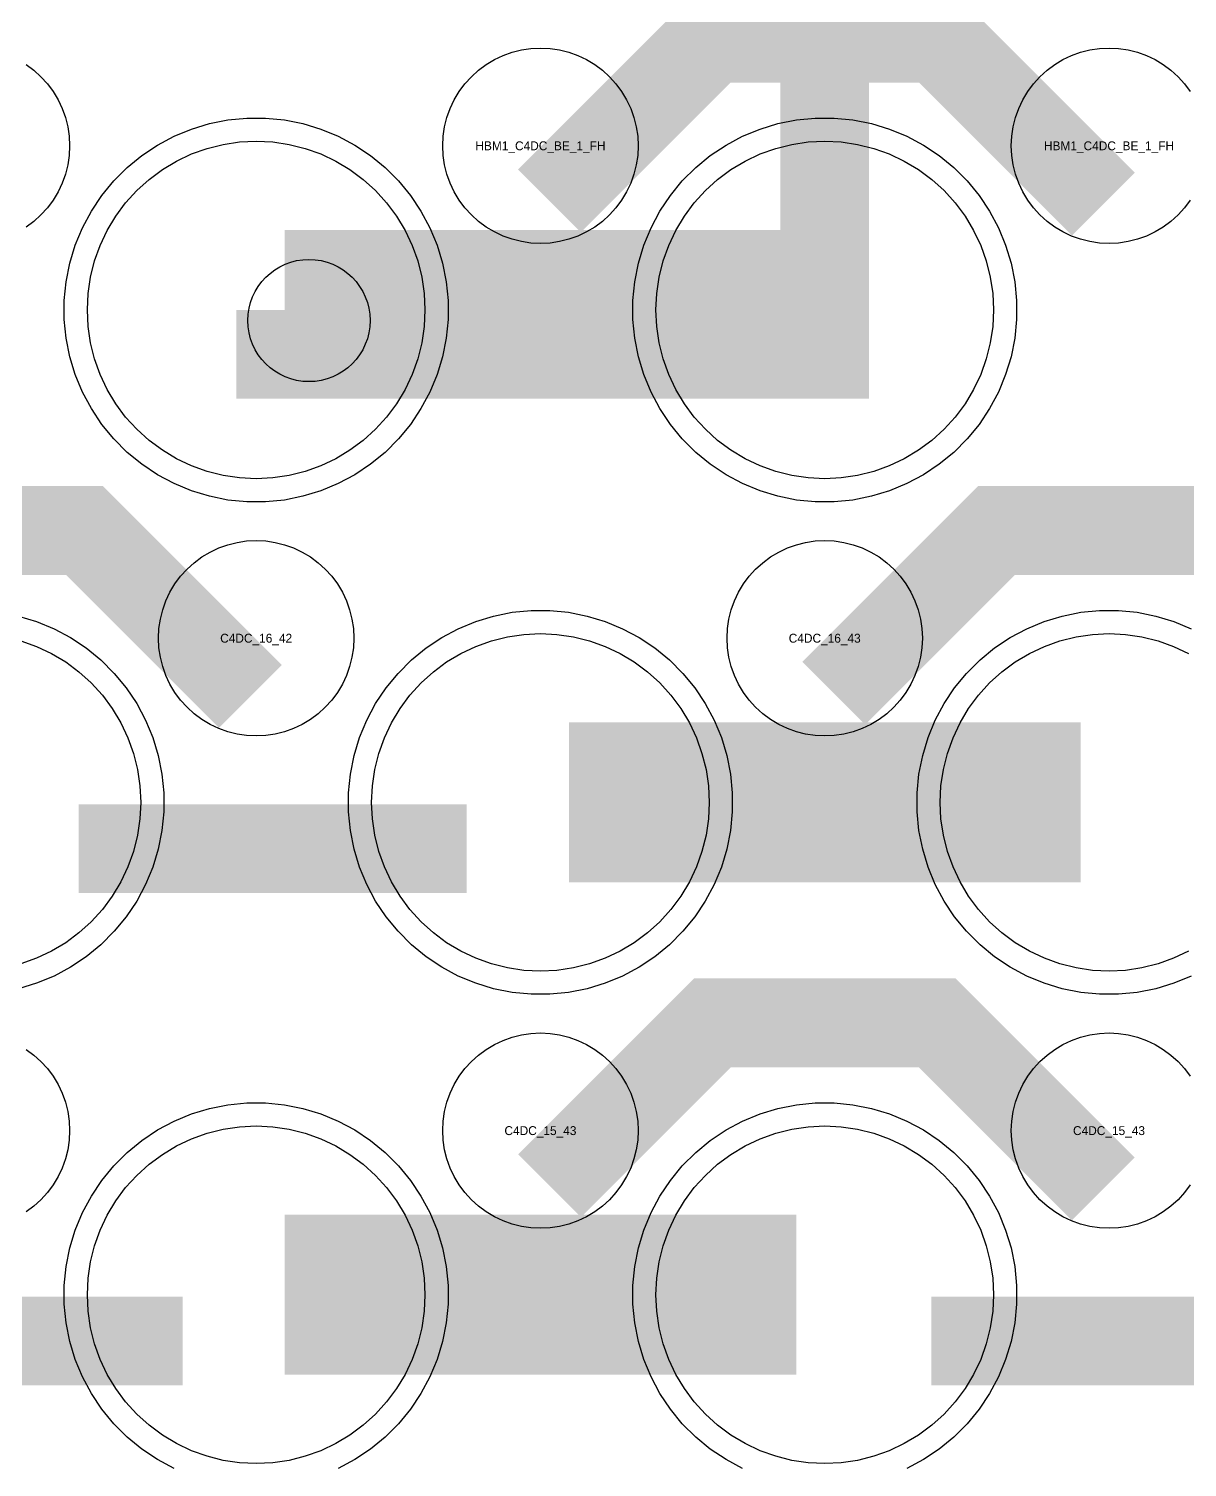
# Model space of a CAD drawing. Extents: x -11880 to 11880, y -14992 to 14992.
# Drawn here: x 1616 to 1942, y -12809.6 to -12404.9 of the extents above; entities that cross this region are included whole.
import ezdxf
from ezdxf.enums import TextEntityAlignment as Align

# ---------------------------------------------------------------- set-up
doc = ezdxf.new("R2010")
doc.units = 0
doc.header["$MEASUREMENT"] = 0
for name, color, linetype in [('GDS_775_DT_237', 138, 'CONTINUOUS'), ('RDL1_FS', 34, 'CONTINUOUS'), ('RDL_BS', 160, 'CONTINUOUS')]:
    doc.layers.add(name, color=color, linetype=linetype)

msp = doc.modelspace()

# ---------------------------------------------------------------- linework, layer by layer
at = {"layer": 'RDL1_FS'}
for points in [[(1680, -12531.484), (1675.343, -12531.255), (1670.732, -12530.571), (1666.209, -12529.439), (1661.819, -12527.867), (1657.605, -12525.875), (1653.605, -12523.477), (1649.86, -12520.699), (1646.406, -12517.569), (1643.276, -12514.115), (1640.498, -12510.37), (1638.1, -12506.37), (1636.108, -12502.156), (1634.536, -12497.766), (1633.404, -12493.243), (1632.72, -12488.632), (1632.491, -12483.975), (1632.72, -12479.318), (1633.404, -12474.707), (1634.536, -12470.184), (1636.108, -12465.794), (1638.1, -12461.58), (1640.498, -12457.58), (1643.276, -12453.835), (1646.406, -12450.381), (1649.86, -12447.251), (1653.605, -12444.473), (1657.605, -12442.075), (1661.819, -12440.083), (1666.209, -12438.511), (1670.732, -12437.379), (1675.343, -12436.695), (1680, -12436.466), (1684.657, -12436.695), (1689.268, -12437.379), (1693.791, -12438.511), (1698.181, -12440.083), (1702.395, -12442.075), (1706.395, -12444.473), (1710.14, -12447.251), (1713.594, -12450.381), (1716.724, -12453.835), (1719.502, -12457.58), (1721.9, -12461.58), (1723.892, -12465.794), (1725.464, -12470.184), (1726.596, -12474.707), (1727.28, -12479.318), (1727.509, -12483.975), (1727.28, -12488.632), (1726.596, -12493.243), (1725.464, -12497.766), (1723.892, -12502.156), (1721.9, -12506.37), (1719.502, -12510.37), (1716.724, -12514.115), (1713.594, -12517.569), (1710.14, -12520.699), (1706.395, -12523.477), (1702.395, -12525.875), (1698.181, -12527.867), (1693.791, -12529.439), (1689.268, -12530.571), (1684.657, -12531.255)], [(1840, -12531.484), (1835.343, -12531.255), (1830.732, -12530.571), (1826.209, -12529.439), (1821.819, -12527.867), (1817.605, -12525.875), (1813.605, -12523.477), (1809.86, -12520.699), (1806.406, -12517.569), (1803.276, -12514.115), (1800.498, -12510.37), (1798.1, -12506.37), (1796.108, -12502.156), (1794.536, -12497.766), (1793.404, -12493.243), (1792.72, -12488.632), (1792.491, -12483.975), (1792.72, -12479.318), (1793.404, -12474.707), (1794.536, -12470.184), (1796.108, -12465.794), (1798.1, -12461.58), (1800.498, -12457.58), (1803.276, -12453.835), (1806.406, -12450.381), (1809.86, -12447.251), (1813.605, -12444.473), (1817.605, -12442.075), (1821.819, -12440.083), (1826.209, -12438.511), (1830.732, -12437.379), (1835.343, -12436.695), (1840, -12436.466), (1844.657, -12436.695), (1849.268, -12437.379), (1853.791, -12438.511), (1858.181, -12440.083), (1862.395, -12442.075), (1866.395, -12444.473), (1870.14, -12447.251), (1873.594, -12450.381), (1876.724, -12453.835), (1879.502, -12457.58), (1881.9, -12461.58), (1883.892, -12465.794), (1885.464, -12470.184), (1886.596, -12474.707), (1887.28, -12479.318), (1887.509, -12483.975), (1887.28, -12488.632), (1886.596, -12493.243), (1885.464, -12497.766), (1883.892, -12502.156), (1881.9, -12506.37), (1879.502, -12510.37), (1876.724, -12514.115), (1873.594, -12517.569), (1870.14, -12520.699), (1866.395, -12523.477), (1862.395, -12525.875), (1858.181, -12527.867), (1853.791, -12529.439), (1849.268, -12530.571), (1844.657, -12531.255)]]:
    msp.add_lwpolyline(points, close=True, dxfattribs=at)
for points in [[(1688.002, -12483.975, 45, 45, 0), (1760.002, -12483.975, 45, 45, 0)], [(1760.002, -12483.975, 45, 45, 0), (1832.002, -12483.975, 45, 45, 0)]]:
    msp.add_lwpolyline(points, format="xyseb", dxfattribs=at)
at = {"layer": 'RDL1_FS', "color": 241, "true_color": 0xf7abae}
for points in [[(1760, -12670.049), (1755.343, -12669.82), (1750.732, -12669.136), (1746.209, -12668.004), (1741.819, -12666.432), (1737.605, -12664.44), (1733.605, -12662.042), (1729.86, -12659.264), (1726.406, -12656.134), (1723.276, -12652.68), (1720.498, -12648.935), (1718.1, -12644.935), (1716.108, -12640.721), (1714.536, -12636.331), (1713.404, -12631.808), (1712.72, -12627.197), (1712.491, -12622.54), (1712.72, -12617.883), (1713.404, -12613.272), (1714.536, -12608.749), (1716.108, -12604.359), (1718.1, -12600.145), (1720.498, -12596.145), (1723.276, -12592.4), (1726.406, -12588.946), (1729.86, -12585.816), (1733.605, -12583.038), (1737.605, -12580.64), (1741.819, -12578.648), (1746.209, -12577.076), (1750.732, -12575.944), (1755.343, -12575.26), (1760, -12575.031), (1764.657, -12575.26), (1769.268, -12575.944), (1773.791, -12577.076), (1778.181, -12578.648), (1782.395, -12580.64), (1786.395, -12583.038), (1790.14, -12585.816), (1793.594, -12588.946), (1796.724, -12592.4), (1799.502, -12596.145), (1801.9, -12600.145), (1803.892, -12604.359), (1805.464, -12608.749), (1806.596, -12613.272), (1807.28, -12617.883), (1807.509, -12622.54), (1807.28, -12627.197), (1806.596, -12631.808), (1805.464, -12636.331), (1803.892, -12640.721), (1801.9, -12644.935), (1799.502, -12648.935), (1796.724, -12652.68), (1793.594, -12656.134), (1790.14, -12659.264), (1786.395, -12662.042), (1782.395, -12664.44), (1778.181, -12666.432), (1773.791, -12668.004), (1769.268, -12669.136), (1764.657, -12669.82)], [(1680, -12808.614), (1675.343, -12808.385), (1670.732, -12807.701), (1666.209, -12806.569), (1661.819, -12804.997), (1657.605, -12803.005), (1653.605, -12800.607), (1649.86, -12797.829), (1646.406, -12794.699), (1643.276, -12791.245), (1640.498, -12787.5), (1638.1, -12783.5), (1636.108, -12779.286), (1634.536, -12774.896), (1633.404, -12770.373), (1632.72, -12765.762), (1632.491, -12761.105), (1632.72, -12756.448), (1633.404, -12751.837), (1634.536, -12747.314), (1636.108, -12742.924), (1638.1, -12738.71), (1640.498, -12734.71), (1643.276, -12730.965), (1646.406, -12727.511), (1649.86, -12724.381), (1653.605, -12721.603), (1657.605, -12719.205), (1661.819, -12717.213), (1666.209, -12715.641), (1670.732, -12714.509), (1675.343, -12713.825), (1680, -12713.596), (1684.657, -12713.825), (1689.268, -12714.509), (1693.791, -12715.641), (1698.181, -12717.213), (1702.395, -12719.205), (1706.395, -12721.603), (1710.14, -12724.381), (1713.594, -12727.511), (1716.724, -12730.965), (1719.502, -12734.71), (1721.9, -12738.71), (1723.892, -12742.924), (1725.464, -12747.314), (1726.596, -12751.837), (1727.28, -12756.448), (1727.509, -12761.105), (1727.28, -12765.762), (1726.596, -12770.373), (1725.464, -12774.896), (1723.892, -12779.286), (1721.9, -12783.5), (1719.502, -12787.5), (1716.724, -12791.245), (1713.594, -12794.699), (1710.14, -12797.829), (1706.395, -12800.607), (1702.395, -12803.005), (1698.181, -12804.997), (1693.791, -12806.569), (1689.268, -12807.701), (1684.657, -12808.385)], [(1840, -12808.614), (1835.343, -12808.385), (1830.732, -12807.701), (1826.209, -12806.569), (1821.819, -12804.997), (1817.605, -12803.005), (1813.605, -12800.607), (1809.86, -12797.829), (1806.406, -12794.699), (1803.276, -12791.245), (1800.498, -12787.5), (1798.1, -12783.5), (1796.108, -12779.286), (1794.536, -12774.896), (1793.404, -12770.373), (1792.72, -12765.762), (1792.491, -12761.105), (1792.72, -12756.448), (1793.404, -12751.837), (1794.536, -12747.314), (1796.108, -12742.924), (1798.1, -12738.71), (1800.498, -12734.71), (1803.276, -12730.965), (1806.406, -12727.511), (1809.86, -12724.381), (1813.605, -12721.603), (1817.605, -12719.205), (1821.819, -12717.213), (1826.209, -12715.641), (1830.732, -12714.509), (1835.343, -12713.825), (1840, -12713.596), (1844.657, -12713.825), (1849.268, -12714.509), (1853.791, -12715.641), (1858.181, -12717.213), (1862.395, -12719.205), (1866.395, -12721.603), (1870.14, -12724.381), (1873.594, -12727.511), (1876.724, -12730.965), (1879.502, -12734.71), (1881.9, -12738.71), (1883.892, -12742.924), (1885.464, -12747.314), (1886.596, -12751.837), (1887.28, -12756.448), (1887.509, -12761.105), (1887.28, -12765.762), (1886.596, -12770.373), (1885.464, -12774.896), (1883.892, -12779.286), (1881.9, -12783.5), (1879.502, -12787.5), (1876.724, -12791.245), (1873.594, -12794.699), (1870.14, -12797.829), (1866.395, -12800.607), (1862.395, -12803.005), (1858.181, -12804.997), (1853.791, -12806.569), (1849.268, -12807.701), (1844.657, -12808.385)]]:
    msp.add_lwpolyline(points, close=True, dxfattribs=at)
for points in [[(1942.395, -12664.44), (1938.181, -12666.432), (1933.791, -12668.004), (1929.268, -12669.136), (1924.657, -12669.82), (1920, -12670.049), (1915.343, -12669.82), (1910.732, -12669.136), (1906.209, -12668.004), (1901.819, -12666.432), (1897.605, -12664.44), (1893.605, -12662.042), (1889.86, -12659.264), (1886.406, -12656.134), (1883.276, -12652.68), (1880.498, -12648.935), (1878.1, -12644.935), (1876.108, -12640.721), (1874.536, -12636.331), (1873.404, -12631.808), (1872.72, -12627.197), (1872.491, -12622.54), (1872.72, -12617.883), (1873.404, -12613.272), (1874.536, -12608.749), (1876.108, -12604.359), (1878.1, -12600.145), (1880.498, -12596.145), (1883.276, -12592.4), (1886.406, -12588.946), (1889.86, -12585.816), (1893.605, -12583.038), (1897.605, -12580.64), (1901.819, -12578.648), (1906.209, -12577.076), (1910.732, -12575.944), (1915.343, -12575.26), (1920, -12575.031), (1924.657, -12575.26), (1929.268, -12575.944), (1933.791, -12577.076), (1938.181, -12578.648), (1942.395, -12580.64)], [(1613.791, -12577.076), (1618.181, -12578.648), (1622.395, -12580.64), (1626.395, -12583.038), (1630.14, -12585.816), (1633.594, -12588.946), (1636.724, -12592.4), (1639.502, -12596.145), (1641.9, -12600.145), (1643.892, -12604.359), (1645.464, -12608.749), (1646.596, -12613.272), (1647.28, -12617.883), (1647.509, -12622.54), (1647.28, -12627.197), (1646.596, -12631.808), (1645.464, -12636.331), (1643.892, -12640.721), (1641.9, -12644.935), (1639.502, -12648.935), (1636.724, -12652.68), (1633.594, -12656.134), (1630.14, -12659.264), (1626.395, -12662.042), (1622.395, -12664.44), (1618.181, -12666.432), (1613.791, -12668.004)]]:
    msp.add_lwpolyline(points, dxfattribs=at)
for points in [[(1768.002, -12622.54, 45, 45, 0), (1840.002, -12622.54, 45, 45, 0)], [(1840.002, -12622.54, 45, 45, 0), (1912.002, -12622.54, 45, 45, 0)], [(1688.002, -12761.105, 45, 45, 0), (1760.002, -12761.105, 45, 45, 0)], [(1760.002, -12761.105, 45, 45, 0), (1832.002, -12761.105, 45, 45, 0)]]:
    msp.add_lwpolyline(points, format="xyseb", dxfattribs=at)
at = {"layer": 'RDL1_FS'}
msp.add_circle((1694.863, -12486.955), 17.2, dxfattribs=at)
at = {"layer": 'RDL_BS'}
for points in [[(1840, -12508.975, 25, 25, 0), (1840, -12394.974, 25, 25, 0)], [(1762.562, -12453.289, 25, 25, 0), (1808.377, -12407.474, 25, 25, 0), (1841.93, -12407.474, 25, 25, 0)], [(1918.401, -12454.188, 25, 25, 0), (1871.687, -12407.474, 25, 25, 0), (1841.929, -12407.474, 25, 25, 0)], [(1674.397, -12496.475, 25, 25, 0), (1852.5, -12496.475, 25, 25, 0)], [(1678.401, -12592.753, 25, 25, 0), (1631.687, -12546.039, 25, 25, 0), (1601.929, -12546.039, 25, 25, 0)], [(1842.562, -12591.854, 25, 25, 0), (1888.377, -12546.039, 25, 25, 0), (1921.93, -12546.039, 25, 25, 0)], [(1998.401, -12592.753, 25, 25, 0), (1951.687, -12546.039, 25, 25, 0), (1921.929, -12546.039, 25, 25, 0)], [(1762.562, -12730.419, 25, 25, 0), (1808.377, -12684.604, 25, 25, 0), (1841.93, -12684.604, 25, 25, 0)], [(1918.401, -12731.318, 25, 25, 0), (1871.687, -12684.604, 25, 25, 0), (1841.929, -12684.604, 25, 25, 0)]]:
    msp.add_lwpolyline(points, format="xyseb", dxfattribs=at)
for points in [[(1760, -12465.281), (1757.307, -12465.149), (1754.635, -12464.753), (1752.016, -12464.096), (1749.481, -12463.189), (1747.044, -12462.037), (1744.72, -12460.644), (1742.557, -12459.041), (1740.558, -12457.229), (1738.746, -12455.23), (1737.143, -12453.067), (1735.75, -12450.743), (1734.598, -12448.306), (1733.691, -12445.771), (1733.034, -12443.152), (1732.638, -12440.48), (1732.506, -12437.787), (1732.638, -12435.094), (1733.034, -12432.422), (1733.691, -12429.803), (1734.598, -12427.268), (1735.75, -12424.831), (1737.143, -12422.507), (1738.746, -12420.344), (1740.558, -12418.345), (1742.557, -12416.533), (1744.72, -12414.93), (1747.044, -12413.537), (1749.481, -12412.385), (1752.016, -12411.478), (1754.635, -12410.821), (1757.307, -12410.425), (1760, -12410.293), (1762.693, -12410.425), (1765.365, -12410.821), (1767.984, -12411.478), (1770.519, -12412.385), (1772.956, -12413.537), (1775.28, -12414.93), (1777.443, -12416.533), (1779.442, -12418.345), (1781.254, -12420.344), (1782.857, -12422.507), (1784.25, -12424.831), (1785.402, -12427.268), (1786.309, -12429.803), (1786.966, -12432.422), (1787.362, -12435.094), (1787.494, -12437.787), (1787.362, -12440.48), (1786.966, -12443.152), (1786.309, -12445.771), (1785.402, -12448.306), (1784.25, -12450.743), (1782.857, -12453.067), (1781.254, -12455.23), (1779.442, -12457.229), (1777.443, -12459.041), (1775.28, -12460.644), (1772.956, -12462.037), (1770.519, -12463.189), (1767.984, -12464.096), (1765.365, -12464.753), (1762.693, -12465.149)], [(1677.356, -12537.975), (1672.062, -12537.458), (1666.835, -12536.412), (1661.795, -12534.881), (1656.885, -12532.85), (1652.223, -12530.358), (1647.809, -12527.411), (1643.708, -12524.049), (1639.926, -12520.267), (1636.564, -12516.166), (1633.617, -12511.752), (1631.125, -12507.09), (1629.094, -12502.18), (1627.563, -12497.14), (1626.517, -12491.913), (1626, -12486.619), (1626, -12481.331), (1626.517, -12476.037), (1627.563, -12470.81), (1629.094, -12465.77), (1631.125, -12460.86), (1633.617, -12456.198), (1636.564, -12451.784), (1639.926, -12447.683), (1643.708, -12443.901), (1647.809, -12440.539), (1652.223, -12437.592), (1656.885, -12435.1), (1661.795, -12433.069), (1666.835, -12431.538), (1672.062, -12430.492), (1677.356, -12429.975), (1682.644, -12429.975), (1687.938, -12430.492), (1693.165, -12431.538), (1698.205, -12433.069), (1703.115, -12435.1), (1707.777, -12437.592), (1712.191, -12440.539), (1716.292, -12443.901), (1720.074, -12447.683), (1723.436, -12451.784), (1726.383, -12456.198), (1728.875, -12460.86), (1730.906, -12465.77), (1732.437, -12470.81), (1733.483, -12476.037), (1734, -12481.331), (1734, -12486.619), (1733.483, -12491.913), (1732.437, -12497.14), (1730.906, -12502.18), (1728.875, -12507.09), (1726.383, -12511.752), (1723.436, -12516.166), (1720.074, -12520.267), (1716.292, -12524.049), (1712.191, -12527.411), (1707.777, -12530.358), (1703.115, -12532.85), (1698.205, -12534.881), (1693.165, -12536.412), (1687.938, -12537.458), (1682.644, -12537.975)], [(1837.356, -12537.975), (1832.062, -12537.458), (1826.835, -12536.412), (1821.795, -12534.881), (1816.885, -12532.85), (1812.223, -12530.358), (1807.809, -12527.411), (1803.708, -12524.049), (1799.926, -12520.267), (1796.564, -12516.166), (1793.617, -12511.752), (1791.125, -12507.09), (1789.094, -12502.18), (1787.563, -12497.14), (1786.517, -12491.913), (1786, -12486.619), (1786, -12481.331), (1786.517, -12476.037), (1787.563, -12470.81), (1789.094, -12465.77), (1791.125, -12460.86), (1793.617, -12456.198), (1796.564, -12451.784), (1799.926, -12447.683), (1803.708, -12443.901), (1807.809, -12440.539), (1812.223, -12437.592), (1816.885, -12435.1), (1821.795, -12433.069), (1826.835, -12431.538), (1832.062, -12430.492), (1837.356, -12429.975), (1842.644, -12429.975), (1847.938, -12430.492), (1853.165, -12431.538), (1858.205, -12433.069), (1863.115, -12435.1), (1867.777, -12437.592), (1872.191, -12440.539), (1876.292, -12443.901), (1880.074, -12447.683), (1883.436, -12451.784), (1886.383, -12456.198), (1888.875, -12460.86), (1890.906, -12465.77), (1892.437, -12470.81), (1893.483, -12476.037), (1894, -12481.331), (1894, -12486.619), (1893.483, -12491.913), (1892.437, -12497.14), (1890.906, -12502.18), (1888.875, -12507.09), (1886.383, -12511.752), (1883.436, -12516.166), (1880.074, -12520.267), (1876.292, -12524.049), (1872.191, -12527.411), (1867.777, -12530.358), (1863.115, -12532.85), (1858.205, -12534.881), (1853.165, -12536.412), (1847.938, -12537.458), (1842.644, -12537.975)], [(1680, -12603.846), (1677.307, -12603.714), (1674.635, -12603.318), (1672.016, -12602.661), (1669.481, -12601.754), (1667.044, -12600.602), (1664.72, -12599.209), (1662.557, -12597.606), (1660.558, -12595.794), (1658.746, -12593.795), (1657.143, -12591.632), (1655.75, -12589.308), (1654.598, -12586.871), (1653.691, -12584.336), (1653.034, -12581.717), (1652.638, -12579.045), (1652.506, -12576.352), (1652.638, -12573.659), (1653.034, -12570.987), (1653.691, -12568.368), (1654.598, -12565.833), (1655.75, -12563.396), (1657.143, -12561.072), (1658.746, -12558.909), (1660.558, -12556.91), (1662.557, -12555.098), (1664.72, -12553.495), (1667.044, -12552.102), (1669.481, -12550.95), (1672.016, -12550.043), (1674.635, -12549.386), (1677.307, -12548.99), (1680, -12548.858), (1682.693, -12548.99), (1685.365, -12549.386), (1687.984, -12550.043), (1690.519, -12550.95), (1692.956, -12552.102), (1695.28, -12553.495), (1697.443, -12555.098), (1699.442, -12556.91), (1701.254, -12558.909), (1702.857, -12561.072), (1704.25, -12563.396), (1705.402, -12565.833), (1706.309, -12568.368), (1706.966, -12570.987), (1707.362, -12573.659), (1707.494, -12576.352), (1707.362, -12579.045), (1706.966, -12581.717), (1706.309, -12584.336), (1705.402, -12586.871), (1704.25, -12589.308), (1702.857, -12591.632), (1701.254, -12593.795), (1699.442, -12595.794), (1697.443, -12597.606), (1695.28, -12599.209), (1692.956, -12600.602), (1690.519, -12601.754), (1687.984, -12602.661), (1685.365, -12603.318), (1682.693, -12603.714)], [(1840, -12603.846), (1837.307, -12603.714), (1834.635, -12603.318), (1832.016, -12602.661), (1829.481, -12601.754), (1827.044, -12600.602), (1824.72, -12599.209), (1822.557, -12597.606), (1820.558, -12595.794), (1818.746, -12593.795), (1817.143, -12591.632), (1815.75, -12589.308), (1814.598, -12586.871), (1813.691, -12584.336), (1813.034, -12581.717), (1812.638, -12579.045), (1812.506, -12576.352), (1812.638, -12573.659), (1813.034, -12570.987), (1813.691, -12568.368), (1814.598, -12565.833), (1815.75, -12563.396), (1817.143, -12561.072), (1818.746, -12558.909), (1820.558, -12556.91), (1822.557, -12555.098), (1824.72, -12553.495), (1827.044, -12552.102), (1829.481, -12550.95), (1832.016, -12550.043), (1834.635, -12549.386), (1837.307, -12548.99), (1840, -12548.858), (1842.693, -12548.99), (1845.365, -12549.386), (1847.984, -12550.043), (1850.519, -12550.95), (1852.956, -12552.102), (1855.28, -12553.495), (1857.443, -12555.098), (1859.442, -12556.91), (1861.254, -12558.909), (1862.857, -12561.072), (1864.25, -12563.396), (1865.402, -12565.833), (1866.309, -12568.368), (1866.966, -12570.987), (1867.362, -12573.659), (1867.494, -12576.352), (1867.362, -12579.045), (1866.966, -12581.717), (1866.309, -12584.336), (1865.402, -12586.871), (1864.25, -12589.308), (1862.857, -12591.632), (1861.254, -12593.795), (1859.442, -12595.794), (1857.443, -12597.606), (1855.28, -12599.209), (1852.956, -12600.602), (1850.519, -12601.754), (1847.984, -12602.661), (1845.365, -12603.318), (1842.693, -12603.714)], [(1760, -12742.411), (1757.307, -12742.279), (1754.635, -12741.883), (1752.016, -12741.226), (1749.481, -12740.319), (1747.044, -12739.167), (1744.72, -12737.774), (1742.557, -12736.171), (1740.558, -12734.359), (1738.746, -12732.36), (1737.143, -12730.197), (1735.75, -12727.873), (1734.598, -12725.436), (1733.691, -12722.901), (1733.034, -12720.282), (1732.638, -12717.61), (1732.506, -12714.917), (1732.638, -12712.224), (1733.034, -12709.552), (1733.691, -12706.933), (1734.598, -12704.398), (1735.75, -12701.961), (1737.143, -12699.637), (1738.746, -12697.474), (1740.558, -12695.475), (1742.557, -12693.663), (1744.72, -12692.06), (1747.044, -12690.667), (1749.481, -12689.515), (1752.016, -12688.608), (1754.635, -12687.951), (1757.307, -12687.555), (1760, -12687.423), (1762.693, -12687.555), (1765.365, -12687.951), (1767.984, -12688.608), (1770.519, -12689.515), (1772.956, -12690.667), (1775.28, -12692.06), (1777.443, -12693.663), (1779.442, -12695.475), (1781.254, -12697.474), (1782.857, -12699.637), (1784.25, -12701.961), (1785.402, -12704.398), (1786.309, -12706.933), (1786.966, -12709.552), (1787.362, -12712.224), (1787.494, -12714.917), (1787.362, -12717.61), (1786.966, -12720.282), (1786.309, -12722.901), (1785.402, -12725.436), (1784.25, -12727.873), (1782.857, -12730.197), (1781.254, -12732.36), (1779.442, -12734.359), (1777.443, -12736.171), (1775.28, -12737.774), (1772.956, -12739.167), (1770.519, -12740.319), (1767.984, -12741.226), (1765.365, -12741.883), (1762.693, -12742.279)]]:
    msp.add_lwpolyline(points, close=True, dxfattribs=at)
for points in [[(1942.857, -12453.067), (1941.254, -12455.23), (1939.442, -12457.229), (1937.443, -12459.041), (1935.28, -12460.644), (1932.956, -12462.037), (1930.519, -12463.189), (1927.984, -12464.096), (1925.365, -12464.753), (1922.693, -12465.149), (1920, -12465.281), (1917.307, -12465.149), (1914.635, -12464.753), (1912.016, -12464.096), (1909.481, -12463.189), (1907.044, -12462.037), (1904.72, -12460.644), (1902.557, -12459.041), (1900.558, -12457.229), (1898.746, -12455.23), (1897.143, -12453.067), (1895.75, -12450.743), (1894.598, -12448.306), (1893.691, -12445.771), (1893.034, -12443.152), (1892.638, -12440.48), (1892.506, -12437.787), (1892.638, -12435.094), (1893.034, -12432.422), (1893.691, -12429.803), (1894.598, -12427.268), (1895.75, -12424.831), (1897.143, -12422.507), (1898.746, -12420.344), (1900.558, -12418.345), (1902.557, -12416.533), (1904.72, -12414.93), (1907.044, -12413.537), (1909.481, -12412.385), (1912.016, -12411.478), (1914.635, -12410.821), (1917.307, -12410.425), (1920, -12410.293), (1922.693, -12410.425), (1925.365, -12410.821), (1927.984, -12411.478), (1930.519, -12412.385), (1932.956, -12413.537), (1935.28, -12414.93), (1937.443, -12416.533), (1939.442, -12418.345), (1941.254, -12420.344), (1942.857, -12422.507)], [(1615.28, -12414.93), (1617.443, -12416.533), (1619.442, -12418.345), (1621.254, -12420.344), (1622.857, -12422.507), (1624.25, -12424.831), (1625.402, -12427.268), (1626.309, -12429.803), (1626.966, -12432.422), (1627.362, -12435.094), (1627.494, -12437.787), (1627.362, -12440.48), (1626.966, -12443.152), (1626.309, -12445.771), (1625.402, -12448.306), (1624.25, -12450.743), (1622.857, -12453.067), (1621.254, -12455.23), (1619.442, -12457.229), (1617.443, -12459.041), (1615.28, -12460.644)], [(1942.857, -12730.197), (1941.254, -12732.36), (1939.442, -12734.359), (1937.443, -12736.171), (1935.28, -12737.774), (1932.956, -12739.167), (1930.519, -12740.319), (1927.984, -12741.226), (1925.365, -12741.883), (1922.693, -12742.279), (1920, -12742.411), (1917.307, -12742.279), (1914.635, -12741.883), (1912.016, -12741.226), (1909.481, -12740.319), (1907.044, -12739.167), (1904.72, -12737.774), (1902.557, -12736.171), (1900.558, -12734.359), (1898.746, -12732.36), (1897.143, -12730.197), (1895.75, -12727.873), (1894.598, -12725.436), (1893.691, -12722.901), (1893.034, -12720.282), (1892.638, -12717.61), (1892.506, -12714.917), (1892.638, -12712.224), (1893.034, -12709.552), (1893.691, -12706.933), (1894.598, -12704.398), (1895.75, -12701.961), (1897.143, -12699.637), (1898.746, -12697.474), (1900.558, -12695.475), (1902.557, -12693.663), (1904.72, -12692.06), (1907.044, -12690.667), (1909.481, -12689.515), (1912.016, -12688.608), (1914.635, -12687.951), (1917.307, -12687.555), (1920, -12687.423), (1922.693, -12687.555), (1925.365, -12687.951), (1927.984, -12688.608), (1930.519, -12689.515), (1932.956, -12690.667), (1935.28, -12692.06), (1937.443, -12693.663), (1939.442, -12695.475), (1941.254, -12697.474), (1942.857, -12699.637)], [(1615.28, -12692.06), (1617.443, -12693.663), (1619.442, -12695.475), (1621.254, -12697.474), (1622.857, -12699.637), (1624.25, -12701.961), (1625.402, -12704.398), (1626.309, -12706.933), (1626.966, -12709.552), (1627.362, -12712.224), (1627.494, -12714.917), (1627.362, -12717.61), (1626.966, -12720.282), (1626.309, -12722.901), (1625.402, -12725.436), (1624.25, -12727.873), (1622.857, -12730.197), (1621.254, -12732.36), (1619.442, -12734.359), (1617.443, -12736.171), (1615.28, -12737.774)]]:
    msp.add_lwpolyline(points, dxfattribs=at)
at = {"layer": 'RDL_BS', "color": 241, "true_color": 0xf7abae}
msp.add_lwpolyline([(1757.356, -12676.54), (1752.062, -12676.023), (1746.835, -12674.977), (1741.795, -12673.446), (1736.885, -12671.415), (1732.223, -12668.923), (1727.809, -12665.976), (1723.708, -12662.614), (1719.926, -12658.832), (1716.564, -12654.731), (1713.617, -12650.317), (1711.125, -12645.655), (1709.094, -12640.745), (1707.563, -12635.705), (1706.517, -12630.478), (1706, -12625.184), (1706, -12619.896), (1706.517, -12614.602), (1707.563, -12609.375), (1709.094, -12604.335), (1711.125, -12599.425), (1713.617, -12594.763), (1716.564, -12590.349), (1719.926, -12586.248), (1723.708, -12582.466), (1727.809, -12579.104), (1732.223, -12576.157), (1736.885, -12573.665), (1741.795, -12571.634), (1746.835, -12570.103), (1752.062, -12569.057), (1757.356, -12568.54), (1762.644, -12568.54), (1767.938, -12569.057), (1773.165, -12570.103), (1778.205, -12571.634), (1783.115, -12573.665), (1787.777, -12576.157), (1792.191, -12579.104), (1796.292, -12582.466), (1800.074, -12586.248), (1803.436, -12590.349), (1806.383, -12594.763), (1808.875, -12599.425), (1810.906, -12604.335), (1812.437, -12609.375), (1813.483, -12614.602), (1814, -12619.896), (1814, -12625.184), (1813.483, -12630.478), (1812.437, -12635.705), (1810.906, -12640.745), (1808.875, -12645.655), (1806.383, -12650.317), (1803.436, -12654.731), (1800.074, -12658.832), (1796.292, -12662.614), (1792.191, -12665.976), (1787.777, -12668.923), (1783.115, -12671.415), (1778.205, -12673.446), (1773.165, -12674.977), (1767.938, -12676.023), (1762.644, -12676.54)], close=True, dxfattribs=at)
for points in [[(1943.115, -12671.415), (1938.205, -12673.446), (1933.165, -12674.977), (1927.938, -12676.023), (1922.644, -12676.54), (1917.356, -12676.54), (1912.062, -12676.023), (1906.835, -12674.977), (1901.795, -12673.446), (1896.885, -12671.415), (1892.223, -12668.923), (1887.809, -12665.976), (1883.708, -12662.614), (1879.926, -12658.832), (1876.564, -12654.731), (1873.617, -12650.317), (1871.125, -12645.655), (1869.094, -12640.745), (1867.563, -12635.705), (1866.517, -12630.478), (1866, -12625.184), (1866, -12619.896), (1866.517, -12614.602), (1867.563, -12609.375), (1869.094, -12604.335), (1871.125, -12599.425), (1873.617, -12594.763), (1876.564, -12590.349), (1879.926, -12586.248), (1883.708, -12582.466), (1887.809, -12579.104), (1892.223, -12576.157), (1896.885, -12573.665), (1901.795, -12571.634), (1906.835, -12570.103), (1912.062, -12569.057), (1917.356, -12568.54), (1922.644, -12568.54), (1927.938, -12569.057), (1933.165, -12570.103), (1938.205, -12571.634), (1943.115, -12573.665)], [(1613.165, -12570.103), (1618.205, -12571.634), (1623.115, -12573.665), (1627.777, -12576.157), (1632.191, -12579.104), (1636.292, -12582.466), (1640.074, -12586.248), (1643.436, -12590.349), (1646.383, -12594.763), (1648.875, -12599.425), (1650.906, -12604.335), (1652.437, -12609.375), (1653.483, -12614.602), (1654, -12619.896), (1654, -12625.184), (1653.483, -12630.478), (1652.437, -12635.705), (1650.906, -12640.745), (1648.875, -12645.655), (1646.383, -12650.317), (1643.436, -12654.731), (1640.074, -12658.832), (1636.292, -12662.614), (1632.191, -12665.976), (1627.777, -12668.923), (1623.115, -12671.415), (1618.205, -12673.446), (1613.165, -12674.977)], [(1656.885, -12809.98), (1652.223, -12807.488), (1647.809, -12804.541), (1643.708, -12801.179), (1639.926, -12797.397), (1636.564, -12793.296), (1633.617, -12788.882), (1631.125, -12784.22), (1629.094, -12779.31), (1627.563, -12774.27), (1626.517, -12769.043), (1626, -12763.749), (1626, -12758.461), (1626.517, -12753.167), (1627.563, -12747.94), (1629.094, -12742.9), (1631.125, -12737.99), (1633.617, -12733.328), (1636.564, -12728.914), (1639.926, -12724.813), (1643.708, -12721.031), (1647.809, -12717.669), (1652.223, -12714.722), (1656.885, -12712.23), (1661.795, -12710.199), (1666.835, -12708.668), (1672.062, -12707.622), (1677.356, -12707.105), (1682.644, -12707.105), (1687.938, -12707.622), (1693.165, -12708.668), (1698.205, -12710.199), (1703.115, -12712.23), (1707.777, -12714.722), (1712.191, -12717.669), (1716.292, -12721.031), (1720.074, -12724.813), (1723.436, -12728.914), (1726.383, -12733.328), (1728.875, -12737.99), (1730.906, -12742.9), (1732.437, -12747.94), (1733.483, -12753.167), (1734, -12758.461), (1734, -12763.749), (1733.483, -12769.043), (1732.437, -12774.27), (1730.906, -12779.31), (1728.875, -12784.22), (1726.383, -12788.882), (1723.436, -12793.296), (1720.074, -12797.397), (1716.292, -12801.179), (1712.191, -12804.541), (1707.777, -12807.488), (1703.115, -12809.98)], [(1816.885, -12809.98), (1812.223, -12807.488), (1807.809, -12804.541), (1803.708, -12801.179), (1799.926, -12797.397), (1796.564, -12793.296), (1793.617, -12788.882), (1791.125, -12784.22), (1789.094, -12779.31), (1787.563, -12774.27), (1786.517, -12769.043), (1786, -12763.749), (1786, -12758.461), (1786.517, -12753.167), (1787.563, -12747.94), (1789.094, -12742.9), (1791.125, -12737.99), (1793.617, -12733.328), (1796.564, -12728.914), (1799.926, -12724.813), (1803.708, -12721.031), (1807.809, -12717.669), (1812.223, -12714.722), (1816.885, -12712.23), (1821.795, -12710.199), (1826.835, -12708.668), (1832.062, -12707.622), (1837.356, -12707.105), (1842.644, -12707.105), (1847.938, -12707.622), (1853.165, -12708.668), (1858.205, -12710.199), (1863.115, -12712.23), (1867.777, -12714.722), (1872.191, -12717.669), (1876.292, -12721.031), (1880.074, -12724.813), (1883.436, -12728.914), (1886.383, -12733.328), (1888.875, -12737.99), (1890.906, -12742.9), (1892.437, -12747.94), (1893.483, -12753.167), (1894, -12758.461), (1894, -12763.749), (1893.483, -12769.043), (1892.437, -12774.27), (1890.906, -12779.31), (1888.875, -12784.22), (1886.383, -12788.882), (1883.436, -12793.296), (1880.074, -12797.397), (1876.292, -12801.179), (1872.191, -12804.541), (1867.777, -12807.488), (1863.115, -12809.98)]]:
    msp.add_lwpolyline(points, dxfattribs=at)
for points in [[(1630.016, -12635.553, 25, 25, 0), (1739.281, -12635.553, 25, 25, 0)], [(1950.016, -12635.553, 25, 25, 0), (2059.281, -12635.553, 25, 25, 0)], [(1550.016, -12774.118, 25, 25, 0), (1659.281, -12774.118, 25, 25, 0)], [(1870.016, -12774.118, 25, 25, 0), (1979.281, -12774.118, 25, 25, 0)]]:
    msp.add_lwpolyline(points, format="xyseb", dxfattribs=at)

# ---------------------------------------------------------------- texts
at = {"layer": 'GDS_775_DT_237'}
for s, p in [('HBM1_C4DC_BE_1_FH', (1760, -12437.787)), ('HBM1_C4DC_BE_1_FH', (1760, -12437.787)), ('HBM1_C4DC_BE_1_FH', (1920, -12437.787)), ('HBM1_C4DC_BE_1_FH', (1920, -12437.787)), ('C4DC_16_42', (1680, -12576.352)), ('C4DC_16_42', (1680, -12576.352)), ('C4DC_16_43', (1840, -12576.352)), ('C4DC_16_43', (1840, -12576.352)), ('C4DC_15_43', (1760, -12714.917)), ('C4DC_15_43', (1760, -12714.917)), ('C4DC_15_43', (1920, -12714.917)), ('C4DC_15_43', (1920, -12714.917))]:
    msp.add_text(s, height=2.5, dxfattribs=at).set_placement(p, align=Align.MIDDLE_CENTER)

doc.saveas('drawing.dxf')
